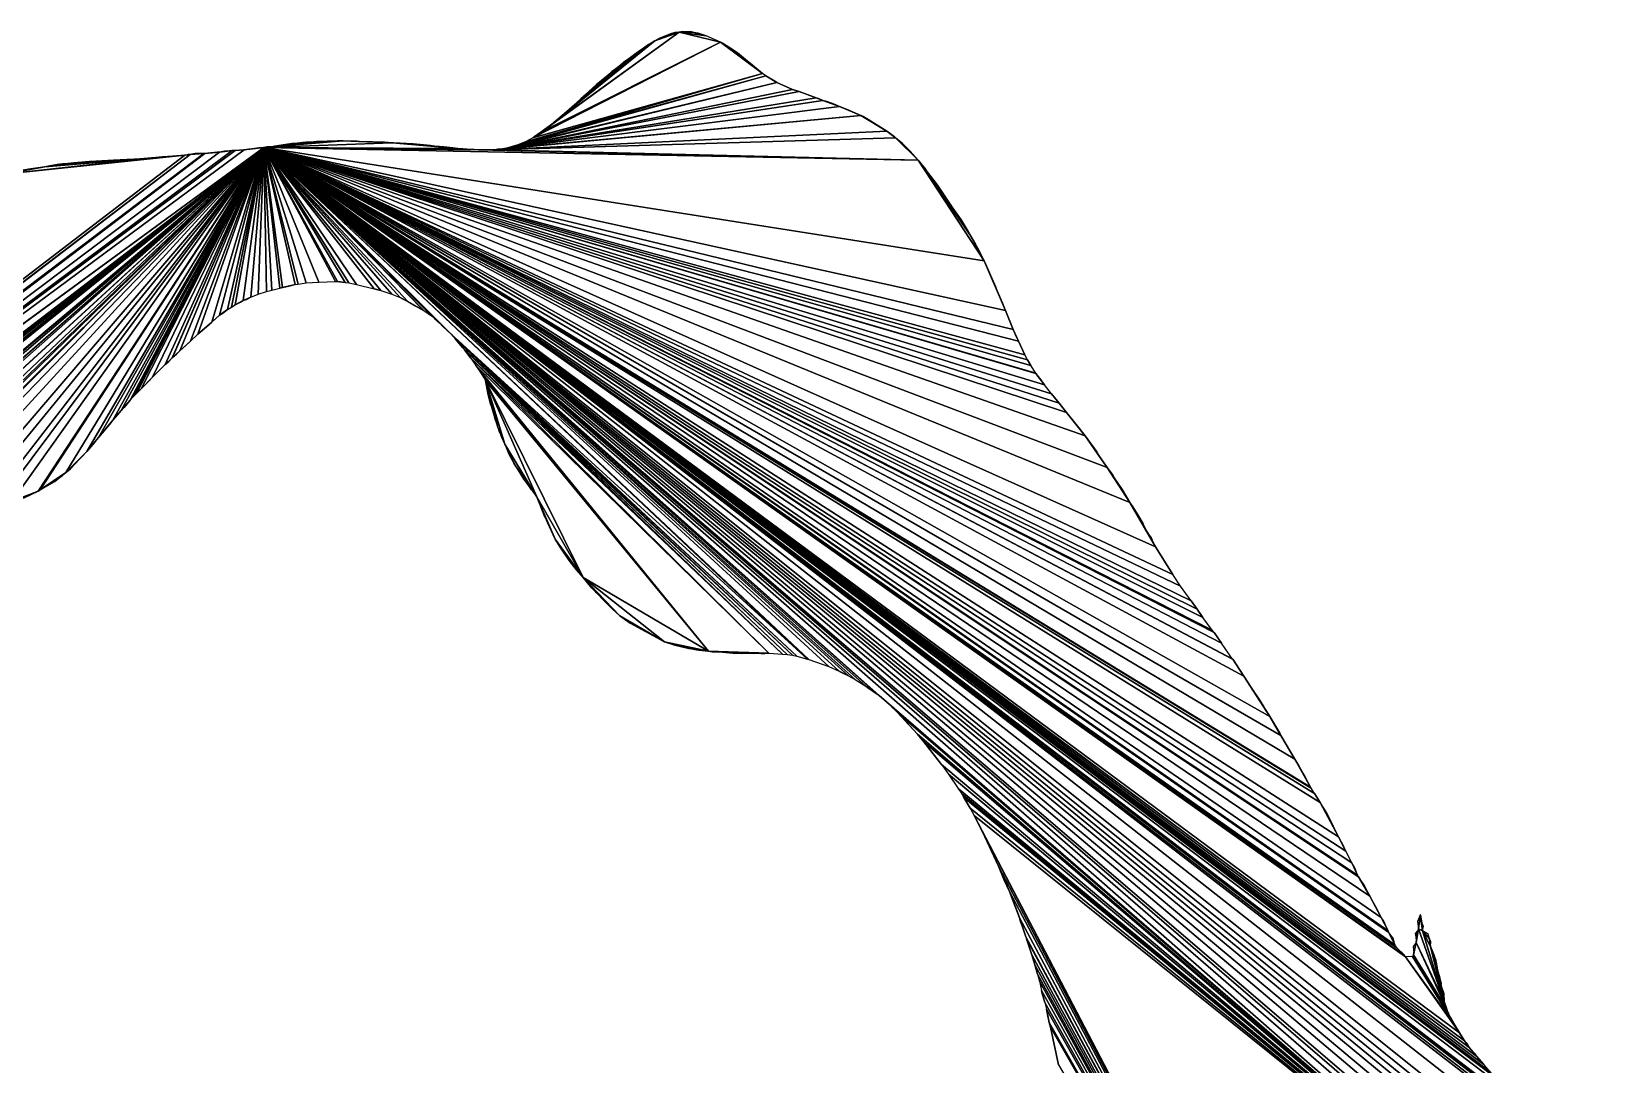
# Model space of a CAD drawing. Extents: x -95 to 96, y -87 to 93.
# Drawn here: x -8.5 to 95.9, y 23.9 to 92.6 of the extents above; entities that cross this region are included whole.
import ezdxf

# ---------------------------------------------------------------- set-up
doc = ezdxf.new("R2010")
doc.units = 0

msp = doc.modelspace()

# ---------------------------------------------------------------- linework, layer by layer
for points in [[(37.35, 91.84, 108), (24.91, 85.52, 108), (24.86, 85.49, 108)], [(40.13, 89.77, 108), (37.35, 91.84, 108), (24.86, 85.49, 108)], [(37.35, 91.84, 108), (25.41, 85.86, 108), (24.91, 85.52, 108)], [(34.59, 92.52, 108), (25.97, 86.27, 108), (25.41, 85.86, 108)], [(37.35, 91.84, 108), (34.59, 92.52, 108), (25.41, 85.86, 108)], [(34.59, 92.52, 108), (32.99, 91.94, 108), (25.97, 86.27, 108)], [(32.99, 91.94, 108), (26.96, 87.09, 108), (25.97, 86.27, 108)], [(32.99, 91.94, 108), (32.22, 91.44, 108), (26.96, 87.09, 108)], [(32.99, 91.94, 108), (32.74, 91.79, 108), (32.22, 91.44, 108)], [(34.59, 92.52, 108), (33.79, 92.32, 108), (32.99, 91.94, 108)], [(33.79, 92.32, 108), (33.35, 92.13, 108), (32.99, 91.94, 108)], [(33.35, 92.13, 108), (33.26, 92.09, 108), (32.99, 91.94, 108)], [(33.79, 92.32, 108), (33.47, 92.19, 108), (33.35, 92.13, 108)], [(34.59, 92.52, 108), (34.31, 92.49, 108), (33.79, 92.32, 108)], [(34.31, 92.49, 108), (34.02, 92.4, 108), (33.79, 92.32, 108)], [(35.14, 92.54, 108), (34.83, 92.56, 108), (34.59, 92.52, 108)], [(35.35, 92.55, 108), (35.14, 92.54, 108), (34.59, 92.52, 108)], [(35.57, 92.48, 108), (35.35, 92.55, 108), (34.59, 92.52, 108)], [(36.39, 92.26, 108), (35.57, 92.48, 108), (34.59, 92.52, 108)], [(37.35, 91.84, 108), (36.39, 92.26, 108), (34.59, 92.52, 108)], [(36.39, 92.26, 108), (35.87, 92.44, 108), (35.57, 92.48, 108)], [(37.48, 91.78, 108), (37.44, 91.8, 108), (37.35, 91.84, 108)], [(37.91, 91.51, 108), (37.48, 91.78, 108), (37.35, 91.84, 108)], [(40.13, 89.77, 108), (37.91, 91.51, 108), (37.35, 91.84, 108)], [(32.22, 91.44, 108), (30.58, 90.23, 108), (26.96, 87.09, 108)], [(32.22, 91.44, 108), (31.96, 91.27, 108), (30.58, 90.23, 108)], [(31.96, 91.27, 108), (31.11, 90.66, 108), (30.58, 90.23, 108)], [(32.74, 91.79, 108), (32.56, 91.69, 108), (32.22, 91.44, 108)], [(39.01, 90.69, 108), (38.48, 91.13, 108), (37.91, 91.51, 108)], [(40.13, 89.77, 108), (39.01, 90.69, 108), (37.91, 91.51, 108)], [(40.13, 89.77, 108), (24.86, 85.49, 108), (24.38, 85.23, 108)], [(40.37, 89.61, 108), (40.13, 89.77, 108), (24.38, 85.23, 108)], [(30.58, 90.23, 108), (27.45, 87.52, 108), (26.96, 87.09, 108)], [(30.58, 90.23, 108), (29.78, 89.59, 108), (27.45, 87.52, 108)], [(30.58, 90.23, 108), (30.31, 90.04, 108), (29.78, 89.59, 108)], [(30.31, 90.04, 108), (30.13, 89.9, 108), (29.78, 89.59, 108)], [(31.11, 90.66, 108), (31.03, 90.6, 108), (30.58, 90.23, 108)], [(40.13, 89.77, 108), (39.48, 90.32, 108), (39.01, 90.69, 108)], [(41.09, 89.16, 108), (23.87, 85.02, 108), (23.12, 84.81, 108)], [(42.14, 88.7, 108), (41.09, 89.16, 108), (23.12, 84.81, 108)], [(40.37, 89.61, 108), (24.38, 85.23, 108), (23.87, 85.02, 108)], [(41.09, 89.16, 108), (40.37, 89.61, 108), (23.87, 85.02, 108)], [(29.78, 89.59, 108), (28.07, 88.08, 108), (27.45, 87.52, 108)], [(29.78, 89.59, 108), (29.09, 89.01, 108), (28.07, 88.08, 108)], [(41.09, 89.16, 108), (41.07, 89.18, 108), (40.37, 89.61, 108)], [(42.14, 88.7, 108), (42.07, 88.73, 108), (41.09, 89.16, 108)], [(44.15, 87.98, 108), (23.12, 84.81, 108), (22.83, 84.76, 108)], [(45.27, 87.57, 108), (44.15, 87.98, 108), (22.83, 84.76, 108)], [(42.57, 88.56, 108), (42.14, 88.7, 108), (23.12, 84.81, 108)], [(43.7, 88.15, 108), (42.57, 88.56, 108), (23.12, 84.81, 108)], [(44.15, 87.98, 108), (43.7, 88.15, 108), (23.12, 84.81, 108)], [(28.07, 88.08, 108), (28.04, 88.06, 108), (27.45, 87.52, 108)], [(28.04, 88.06, 108), (27.6, 87.66, 108), (27.45, 87.52, 108)], [(42.57, 88.56, 108), (42.39, 88.62, 108), (42.14, 88.7, 108)], [(43.65, 88.17, 108), (42.68, 88.52, 108), (42.57, 88.56, 108)], [(43.7, 88.15, 108), (43.65, 88.17, 108), (42.57, 88.56, 108)], [(44.15, 87.98, 108), (43.86, 88.1, 108), (43.7, 88.15, 108)], [(44.74, 87.79, 108), (44.41, 87.91, 108), (44.15, 87.98, 108)], [(44.9, 87.73, 108), (44.74, 87.79, 108), (44.15, 87.98, 108)], [(45.27, 87.57, 108), (44.9, 87.73, 108), (44.15, 87.98, 108)], [(46.68, 86.97, 108), (22.83, 84.76, 108), (22.3, 84.7, 108)], [(48.42, 85.93, 108), (46.68, 86.97, 108), (22.3, 84.7, 108)], [(46.68, 86.97, 108), (45.27, 87.57, 108), (22.83, 84.76, 108)], [(46.68, 86.97, 108), (45.78, 87.38, 108), (45.27, 87.57, 108)], [(47.17, 86.71, 108), (46.83, 86.9, 108), (46.68, 86.97, 108)], [(48.42, 85.93, 108), (47.17, 86.71, 108), (46.68, 86.97, 108)], [(48.99, 85.48, 108), (48.42, 85.93, 108), (22.3, 84.7, 108)], [(25.41, 85.86, 108), (24.96, 85.55, 108), (24.91, 85.52, 108)], [(25.41, 85.86, 108), (25.03, 85.6, 108), (24.96, 85.55, 108)], [(48.91, 85.55, 108), (48.65, 85.76, 108), (48.42, 85.93, 108)], [(48.99, 85.48, 108), (48.91, 85.55, 108), (48.42, 85.93, 108)], [(6.97, 84.85, 108), (-91.72, 5.86, 108), (-91.78, 5.64, 108)], [(6.97, 84.85, 108), (-91.78, 5.64, 108), (-34.45, 51.55, 108)], [(6.97, 84.85, 108), (-91.47, 6.66, 108), (-91.72, 5.86, 108)], [(6.97, 84.85, 108), (-91.46, 6.68, 108), (-91.47, 6.66, 108)], [(6.97, 84.85, 108), (-91.45, 6.73, 108), (-91.46, 6.68, 108)], [(6.97, 84.85, 108), (-91.18, 7.95, 108), (-91.45, 6.73, 108)], [(6.97, 84.85, 108), (-91, 8.77, 108), (-91.18, 7.95, 108)], [(6.97, 84.85, 108), (-90.96, 8.99, 108), (-91, 8.77, 108)], [(6.97, 84.85, 108), (-90.85, 9.81, 108), (-90.96, 8.99, 108)], [(6.97, 84.85, 108), (-89.39, 14.27, 108), (-90.85, 9.81, 108)], [(6.97, 84.85, 108), (-83.13, 18.93, 108), (-89.39, 14.27, 108)], [(6.97, 84.85, 108), (5.68, 84.7, 108), (-83.13, 18.93, 108)], [(5.68, 84.7, 108), (5.08, 84.65, 108), (-83.13, 18.93, 108)], [(5.08, 84.65, 108), (4.87, 84.64, 108), (-83.13, 18.93, 108)], [(4.87, 84.64, 108), (4.04, 84.54, 108), (-83.13, 18.93, 108)], [(4.04, 84.54, 108), (3.06, 84.44, 108), (-83.13, 18.93, 108)], [(6.97, 84.85, 108), (-34.45, 51.55, 108), (-24.78, 58.14, 108)], [(6.97, 84.85, 108), (-24.78, 58.14, 108), (-24.25, 58.5, 108)], [(6.97, 84.85, 108), (-24.25, 58.5, 108), (-22.93, 59.3, 108)], [(6.97, 84.85, 108), (-22.93, 59.3, 108), (-21.53, 59.99, 108)], [(6.97, 84.85, 108), (-21.53, 59.99, 108), (-21.49, 60, 108)], [(6.97, 84.85, 108), (-21.49, 60, 108), (-20.84, 60.26, 108)], [(6.97, 84.85, 108), (-20.84, 60.26, 108), (-19.45, 60.66, 108)], [(6.97, 84.85, 108), (-19.45, 60.66, 108), (-19.41, 60.67, 108)], [(6.97, 84.85, 108), (-19.41, 60.67, 108), (-18.35, 60.84, 108)], [(6.97, 84.85, 108), (-18.35, 60.84, 108), (-17.85, 60.9, 108)], [(6.97, 84.85, 108), (-17.85, 60.9, 108), (-17.6, 60.92, 108)], [(6.97, 84.85, 108), (-17.6, 60.92, 108), (-17.01, 60.95, 108)], [(6.97, 84.85, 108), (-17.01, 60.95, 108), (-16.91, 60.95, 108)], [(6.97, 84.85, 108), (-16.91, 60.95, 108), (-16.12, 60.94, 108)], [(6.97, 84.85, 108), (-16.12, 60.94, 108), (-14.98, 60.9, 108)], [(6.97, 84.85, 108), (-14.98, 60.9, 108), (-13.6, 60.85, 108)], [(6.97, 84.85, 108), (-13.6, 60.85, 108), (-12.66, 60.88, 108)], [(6.97, 84.85, 108), (-12.66, 60.88, 108), (-11.52, 60.96, 108)], [(6.97, 84.85, 108), (-11.52, 60.96, 108), (-10.8, 61.07, 108)], [(6.97, 84.85, 108), (-10.8, 61.07, 108), (-9.75, 61.33, 108)], [(6.97, 84.85, 108), (-9.75, 61.33, 108), (-8.02, 62.01, 108)], [(6.97, 84.85, 108), (-8.02, 62.01, 108), (-7.89, 62.08, 108)], [(6.97, 84.85, 108), (-7.89, 62.08, 108), (-6.19, 63.23, 108)], [(6.97, 84.85, 108), (-6.19, 63.23, 108), (-4.8, 64.64, 108)], [(6.97, 84.85, 108), (-4.8, 64.64, 108), (-4.01, 65.57, 108)], [(6.97, 84.85, 108), (-4.01, 65.57, 108), (-3.07, 66.71, 108)], [(6.97, 84.85, 108), (-3.07, 66.71, 108), (-2.5, 67.37, 108)], [(6.97, 84.85, 108), (-2.5, 67.37, 108), (-1.91, 68.04, 108)], [(6.97, 84.85, 108), (-1.91, 68.04, 108), (-1.71, 68.26, 108)], [(6.97, 84.85, 108), (-1.71, 68.26, 108), (-1.5, 68.49, 108)], [(6.97, 84.85, 108), (-1.5, 68.49, 108), (-1.18, 68.81, 108)], [(6.97, 84.85, 108), (-1.18, 68.81, 108), (-0.42, 69.58, 108)], [(6.97, 84.85, 108), (-0.42, 69.58, 108), (0.42, 70.41, 108)], [(6.97, 84.85, 108), (0.42, 70.41, 108), (0.88, 70.87, 108)], [(6.97, 84.85, 108), (0.88, 70.87, 108), (0.91, 70.89, 108)], [(6.97, 84.85, 108), (0.91, 70.89, 108), (1.39, 71.32, 108)], [(6.97, 84.85, 108), (1.39, 71.32, 108), (2.1, 71.98, 108)], [(6.97, 84.85, 108), (2.1, 71.98, 108), (2.59, 72.43, 108)], [(6.97, 84.85, 108), (2.59, 72.43, 108), (3.51, 73.24, 108)], [(3.88, 84.54, 108), (3.52, 84.5, 108), (3.06, 84.44, 108)], [(4.04, 84.54, 108), (3.88, 84.54, 108), (3.06, 84.44, 108)], [(6.97, 84.85, 108), (3.51, 73.24, 108), (4.04, 73.69, 108)], [(6.97, 84.85, 108), (4.04, 73.69, 108), (4.56, 74.07, 108)], [(4.87, 84.64, 108), (4.56, 84.61, 108), (4.04, 84.54, 108)], [(4.56, 84.61, 108), (4.37, 84.59, 108), (4.04, 84.54, 108)], [(6.97, 84.85, 108), (4.56, 74.07, 108), (4.82, 74.23, 108)], [(6.97, 84.85, 108), (4.82, 74.23, 108), (5.08, 74.38, 108)], [(6.97, 84.85, 108), (5.08, 74.38, 108), (5.6, 74.67, 108)], [(5.68, 84.7, 108), (5.37, 84.67, 108), (5.08, 84.65, 108)], [(6.97, 84.85, 108), (5.6, 74.67, 108), (6.12, 74.89, 108)], [(6.97, 84.85, 108), (6.35, 84.78, 108), (5.68, 84.7, 108)], [(6.35, 84.78, 108), (5.97, 84.74, 108), (5.68, 84.7, 108)], [(6.97, 84.85, 108), (6.12, 74.89, 108), (6.61, 75.09, 108)], [(6.97, 84.85, 108), (6.65, 84.82, 108), (6.35, 84.78, 108)], [(6.97, 84.85, 108), (6.61, 75.09, 108), (7.15, 75.27, 108)], [(12.26, 85.28, 108), (7.6, 84.92, 108), (6.97, 84.85, 108)], [(15.52, 85.16, 108), (12.26, 85.28, 108), (6.97, 84.85, 108)], [(19.88, 84.77, 108), (15.52, 85.16, 108), (6.97, 84.85, 108)], [(7.6, 84.92, 108), (7.17, 84.88, 108), (6.97, 84.85, 108)], [(20.22, 84.75, 108), (19.88, 84.77, 108), (6.97, 84.85, 108)], [(20.74, 84.71, 108), (20.22, 84.75, 108), (6.97, 84.85, 108)], [(21.26, 84.68, 108), (20.74, 84.71, 108), (6.97, 84.85, 108)], [(50.49, 84.01, 108), (21.26, 84.68, 108), (6.97, 84.85, 108)], [(54.89, 77.3, 108), (50.49, 84.01, 108), (6.97, 84.85, 108)], [(56.3, 74.01, 108), (54.89, 77.3, 108), (6.97, 84.85, 108)], [(56.81, 72.74, 108), (56.3, 74.01, 108), (6.97, 84.85, 108)], [(57.16, 71.97, 108), (56.81, 72.74, 108), (6.97, 84.85, 108)], [(57.59, 71.06, 108), (57.16, 71.97, 108), (6.97, 84.85, 108)], [(57.77, 70.74, 108), (57.59, 71.06, 108), (6.97, 84.85, 108)], [(57.99, 70.36, 108), (57.77, 70.74, 108), (6.97, 84.85, 108)], [(58.31, 69.84, 108), (57.99, 70.36, 108), (6.97, 84.85, 108)], [(58.32, 69.83, 108), (58.31, 69.84, 108), (6.97, 84.85, 108)], [(58.89, 69.06, 108), (58.32, 69.83, 108), (6.97, 84.85, 108)], [(59.36, 68.46, 108), (58.89, 69.06, 108), (6.97, 84.85, 108)], [(59.88, 67.85, 108), (59.36, 68.46, 108), (6.97, 84.85, 108)], [(60.36, 67.22, 108), (59.88, 67.85, 108), (6.97, 84.85, 108)], [(61.59, 65.67, 108), (60.36, 67.22, 108), (6.97, 84.85, 108)], [(63.07, 63.57, 108), (61.59, 65.67, 108), (6.97, 84.85, 108)], [(64.58, 61.25, 108), (63.07, 63.57, 108), (6.97, 84.85, 108)], [(66.28, 58.29, 108), (64.58, 61.25, 108), (6.97, 84.85, 108)], [(67.43, 56.45, 108), (66.28, 58.29, 108), (6.97, 84.85, 108)], [(67.94, 55.68, 108), (67.43, 56.45, 108), (6.97, 84.85, 108)], [(68.64, 54.7, 108), (67.94, 55.68, 108), (6.97, 84.85, 108)], [(69.05, 54.15, 108), (68.64, 54.7, 108), (6.97, 84.85, 108)], [(69.42, 53.61, 108), (69.05, 54.15, 108), (6.97, 84.85, 108)], [(70.05, 52.75, 108), (69.42, 53.61, 108), (6.97, 84.85, 108)], [(70.17, 52.61, 108), (70.05, 52.75, 108), (6.97, 84.85, 108)], [(70.67, 51.9, 108), (70.17, 52.61, 108), (6.97, 84.85, 108)], [(71.4, 50.84, 108), (70.67, 51.9, 108), (6.97, 84.85, 108)], [(71.41, 50.83, 108), (71.4, 50.84, 108), (6.97, 84.85, 108)], [(71.42, 50.83, 108), (71.41, 50.83, 108), (6.97, 84.85, 108)], [(72.16, 49.7, 108), (71.42, 50.83, 108), (6.97, 84.85, 108)], [(73.89, 47.01, 108), (72.16, 49.7, 108), (6.97, 84.85, 108)], [(74.62, 45.76, 108), (73.89, 47.01, 108), (6.97, 84.85, 108)], [(75.54, 44.19, 108), (74.62, 45.76, 108), (6.97, 84.85, 108)], [(76.58, 42.32, 108), (75.54, 44.19, 108), (6.97, 84.85, 108)], [(76.62, 42.26, 108), (76.58, 42.32, 108), (6.97, 84.85, 108)], [(76.85, 41.9, 108), (76.62, 42.26, 108), (6.97, 84.85, 108)], [(77.23, 41.3, 108), (76.85, 41.9, 108), (6.97, 84.85, 108)], [(78.45, 39.01, 108), (77.23, 41.3, 108), (6.97, 84.85, 108)], [(78.93, 38.06, 108), (78.45, 39.01, 108), (6.97, 84.85, 108)], [(79.34, 37.29, 108), (78.93, 38.06, 108), (6.97, 84.85, 108)], [(79.71, 36.48, 108), (79.34, 37.29, 108), (6.97, 84.85, 108)], [(79.78, 36.36, 108), (79.71, 36.48, 108), (6.97, 84.85, 108)], [(80.54, 35.07, 108), (79.78, 36.36, 108), (6.97, 84.85, 108)], [(81.28, 33.65, 108), (80.54, 35.07, 108), (6.97, 84.85, 108)], [(81.74, 32.78, 108), (81.28, 33.65, 108), (6.97, 84.85, 108)], [(81.8, 32.67, 108), (81.74, 32.78, 108), (6.97, 84.85, 108)], [(82.2, 31.85, 108), (81.8, 32.67, 108), (6.97, 84.85, 108)], [(82.25, 31.73, 108), (82.2, 31.85, 108), (6.97, 84.85, 108)], [(82.32, 31.64, 108), (82.25, 31.73, 108), (6.97, 84.85, 108)], [(82.84, 31.13, 108), (82.32, 31.64, 108), (6.97, 84.85, 108)], [(82.91, 31.04, 108), (82.84, 31.13, 108), (6.97, 84.85, 108)], [(86.49, 25.99, 108), (82.91, 31.04, 108), (6.97, 84.85, 108)], [(86.83, 25.47, 108), (86.49, 25.99, 108), (6.97, 84.85, 108)], [(87.14, 25.02, 108), (86.83, 25.47, 108), (6.97, 84.85, 108)], [(87.64, 24.42, 108), (87.14, 25.02, 108), (6.97, 84.85, 108)], [(88.1, 23.89, 108), (87.64, 24.42, 108), (6.97, 84.85, 108)], [(88.54, 23.4, 108), (88.1, 23.89, 108), (6.97, 84.85, 108)], [(88.81, 23.06, 108), (88.54, 23.4, 108), (6.97, 84.85, 108)], [(89.43, 22.33, 108), (88.81, 23.06, 108), (6.97, 84.85, 108)], [(90.38, 21.12, 108), (89.43, 22.33, 108), (6.97, 84.85, 108)], [(90.61, 20.83, 108), (90.38, 21.12, 108), (6.97, 84.85, 108)], [(90.67, 20.75, 108), (90.61, 20.83, 108), (6.97, 84.85, 108)], [(91, 20.25, 108), (90.67, 20.75, 108), (6.97, 84.85, 108)], [(91.28, 19.84, 108), (91, 20.25, 108), (6.97, 84.85, 108)], [(92.41, 17.87, 108), (91.28, 19.84, 108), (6.97, 84.85, 108)], [(93.35, 15.76, 108), (92.41, 17.87, 108), (6.97, 84.85, 108)], [(93.69, 14.8, 108), (93.35, 15.76, 108), (6.97, 84.85, 108)], [(93.96, 13.99, 108), (93.69, 14.8, 108), (6.97, 84.85, 108)], [(94.22, 13.21, 108), (93.96, 13.99, 108), (6.97, 84.85, 108)], [(94.46, 12.42, 108), (94.22, 13.21, 108), (6.97, 84.85, 108)], [(94.79, 11.33, 108), (94.46, 12.42, 108), (6.97, 84.85, 108)], [(95.08, 10.33, 108), (94.79, 11.33, 108), (6.97, 84.85, 108)], [(95.38, 9.14, 108), (95.08, 10.33, 108), (6.97, 84.85, 108)], [(95.51, 8.67, 108), (95.38, 9.14, 108), (6.97, 84.85, 108)], [(95.68, 7.95, 108), (95.51, 8.67, 108), (6.97, 84.85, 108)], [(95.88, 6.98, 108), (95.68, 7.95, 108), (6.97, 84.85, 108)], [(6.97, 84.85, 108), (7.15, 75.27, 108), (7.51, 75.36, 108)], [(6.97, 84.85, 108), (7.51, 75.36, 108), (8.04, 75.5, 108)], [(6.97, 84.85, 108), (8.04, 75.5, 108), (8.21, 75.54, 108)], [(6.97, 84.85, 108), (8.21, 75.54, 108), (9.06, 75.73, 108)], [(6.97, 84.85, 108), (9.06, 75.73, 108), (9.26, 75.77, 108)], [(6.97, 84.85, 108), (9.26, 75.77, 108), (9.79, 75.84, 108)], [(6.97, 84.85, 108), (9.79, 75.84, 108), (10.63, 75.9, 108)], [(6.97, 84.85, 108), (10.63, 75.9, 108), (11.74, 75.94, 108)], [(6.97, 84.85, 108), (11.74, 75.94, 108), (11.87, 75.94, 108)], [(6.97, 84.85, 108), (11.87, 75.94, 108), (12.39, 75.88, 108)], [(6.97, 84.85, 108), (12.39, 75.88, 108), (12.63, 75.85, 108)], [(6.97, 84.85, 108), (12.63, 75.85, 108), (13.13, 75.74, 108)], [(6.97, 84.85, 108), (13.13, 75.74, 108), (14.32, 75.46, 108)], [(6.97, 84.85, 108), (14.32, 75.46, 108), (14.75, 75.34, 108)], [(6.97, 84.85, 108), (14.75, 75.34, 108), (15.48, 75.09, 108)], [(6.97, 84.85, 108), (15.48, 75.09, 108), (16.04, 74.88, 108)], [(6.97, 84.85, 108), (16.04, 74.88, 108), (16.56, 74.61, 108)], [(6.97, 84.85, 108), (16.56, 74.61, 108), (17.6, 74.01, 108)], [(6.97, 84.85, 108), (17.6, 74.01, 108), (17.62, 74.01, 108)], [(6.97, 84.85, 108), (17.62, 74.01, 108), (18.13, 73.65, 108)], [(6.97, 84.85, 108), (18.13, 73.65, 108), (18.33, 73.48, 108)], [(6.97, 84.85, 108), (18.33, 73.48, 108), (18.68, 73.16, 108)], [(6.97, 84.85, 108), (18.68, 73.16, 108), (19.2, 72.66, 108)], [(6.97, 84.85, 108), (19.2, 72.66, 108), (19.44, 72.44, 108)], [(6.97, 84.85, 108), (19.44, 72.44, 108), (43.14, 50.83, 108)], [(6.97, 84.85, 108), (43.14, 50.83, 108), (43.23, 50.8, 108)], [(6.97, 84.85, 108), (43.23, 50.8, 108), (44.56, 50.34, 108)], [(6.97, 84.85, 108), (44.56, 50.34, 108), (45.24, 50.03, 108)], [(6.97, 84.85, 108), (45.24, 50.03, 108), (45.85, 49.73, 108)], [(6.97, 84.85, 108), (45.85, 49.73, 108), (46.31, 49.49, 108)], [(6.97, 84.85, 108), (46.31, 49.49, 108), (47.02, 49.04, 108)], [(6.97, 84.85, 108), (47.02, 49.04, 108), (47.77, 48.51, 108)], [(6.97, 84.85, 108), (47.77, 48.51, 108), (47.89, 48.42, 108)], [(95.88, 6.98, 108), (6.97, 84.85, 108), (47.89, 48.42, 108)], [(12.26, 85.28, 108), (7.69, 84.93, 108), (7.6, 84.92, 108)], [(12.26, 85.28, 108), (10.3, 85.23, 108), (7.69, 84.93, 108)], [(10.3, 85.23, 108), (9.19, 85.13, 108), (7.69, 84.93, 108)], [(9.19, 85.13, 108), (8.84, 85.1, 108), (7.69, 84.93, 108)], [(8.84, 85.1, 108), (7.72, 84.94, 108), (7.69, 84.93, 108)], [(10.3, 85.23, 108), (10, 85.21, 108), (9.19, 85.13, 108)], [(10, 85.21, 108), (9.78, 85.21, 108), (9.19, 85.13, 108)], [(11.87, 85.29, 108), (10.48, 85.24, 108), (10.3, 85.23, 108)], [(12.26, 85.28, 108), (11.87, 85.29, 108), (10.3, 85.23, 108)], [(13.17, 85.26, 108), (12.91, 85.27, 108), (12.26, 85.28, 108)], [(13.28, 85.25, 108), (13.17, 85.26, 108), (12.26, 85.28, 108)], [(14.4, 85.21, 108), (13.28, 85.25, 108), (12.26, 85.28, 108)], [(15.52, 85.16, 108), (14.4, 85.21, 108), (12.26, 85.28, 108)], [(14.4, 85.21, 108), (14.2, 85.22, 108), (13.28, 85.25, 108)], [(15.52, 85.16, 108), (15, 85.19, 108), (14.4, 85.21, 108)], [(16.91, 85.09, 108), (15.61, 85.16, 108), (15.52, 85.16, 108)], [(18.35, 84.94, 108), (16.91, 85.09, 108), (15.52, 85.16, 108)], [(19.88, 84.77, 108), (18.35, 84.94, 108), (15.52, 85.16, 108)], [(18.35, 84.94, 108), (18.07, 84.97, 108), (16.91, 85.09, 108)], [(18.95, 84.88, 108), (18.65, 84.91, 108), (18.35, 84.94, 108)], [(19.88, 84.77, 108), (18.95, 84.88, 108), (18.35, 84.94, 108)], [(19.88, 84.77, 108), (19.55, 84.82, 108), (18.95, 84.88, 108)], [(21.26, 84.68, 108), (20.96, 84.71, 108), (20.74, 84.71, 108)], [(21.78, 84.69, 108), (21.49, 84.69, 108), (21.26, 84.68, 108)], [(50.49, 84.01, 108), (21.78, 84.69, 108), (21.26, 84.68, 108)], [(22.3, 84.7, 108), (22.01, 84.7, 108), (21.78, 84.69, 108)], [(50.49, 84.01, 108), (22.3, 84.7, 108), (21.78, 84.69, 108)], [(50.49, 84.01, 108), (48.99, 85.48, 108), (22.3, 84.7, 108)], [(22.83, 84.76, 108), (22.53, 84.74, 108), (22.3, 84.7, 108)], [(24.38, 85.23, 108), (23.97, 85.07, 108), (23.87, 85.02, 108)], [(49.96, 84.61, 108), (49.44, 85.11, 108), (48.99, 85.48, 108)], [(50.49, 84.01, 108), (49.96, 84.61, 108), (48.99, 85.48, 108)], [(3.06, 84.44, 108), (-82.81, 19.18, 108), (-83.13, 18.93, 108)], [(3.06, 84.44, 108), (-82.6, 19.38, 108), (-82.81, 19.18, 108)], [(3.06, 84.44, 108), (-82.06, 19.94, 108), (-82.6, 19.38, 108)], [(2.99, 84.44, 108), (-81.8, 20.25, 108), (-82.06, 19.94, 108)], [(3.06, 84.44, 108), (2.99, 84.44, 108), (-82.06, 19.94, 108)], [(2.99, 84.44, 108), (2.07, 84.38, 108), (-81.8, 20.25, 108)], [(2.07, 84.38, 108), (-81.55, 20.61, 108), (-81.8, 20.25, 108)], [(2.07, 84.38, 108), (1.73, 84.34, 108), (-81.55, 20.61, 108)], [(1.73, 84.34, 108), (-10.26, 83.07, 108), (-81.55, 20.61, 108)], [(1.73, 84.34, 108), (0.91, 84.26, 108), (-10.26, 83.07, 108)], [(0.91, 84.26, 108), (-0.2, 84.17, 108), (-10.26, 83.07, 108)], [(-0.2, 84.17, 108), (-7.59, 83.57, 108), (-10.26, 83.07, 108)], [(-7.59, 83.57, 108), (-9.16, 83.31, 108), (-10.26, 83.07, 108)], [(-7.59, 83.57, 108), (-8.67, 83.4, 108), (-9.16, 83.31, 108)], [(-0.2, 84.17, 108), (-1.18, 84.1, 108), (-7.59, 83.57, 108)], [(-1.18, 84.1, 108), (-6.06, 83.77, 108), (-7.59, 83.57, 108)], [(-6.06, 83.77, 108), (-6.76, 83.71, 108), (-7.59, 83.57, 108)], [(-6.76, 83.71, 108), (-7.26, 83.63, 108), (-7.59, 83.57, 108)], [(-6.06, 83.77, 108), (-6.4, 83.75, 108), (-6.76, 83.71, 108)], [(-1.18, 84.1, 108), (-4.61, 83.91, 108), (-6.06, 83.77, 108)], [(-4.61, 83.91, 108), (-5.65, 83.82, 108), (-6.06, 83.77, 108)], [(-1.18, 84.1, 108), (-2.13, 84.05, 108), (-4.61, 83.91, 108)], [(-2.13, 84.05, 108), (-4.12, 83.94, 108), (-4.61, 83.91, 108)], [(-4.12, 83.94, 108), (-4.45, 83.92, 108), (-4.61, 83.91, 108)], [(-2.13, 84.05, 108), (-3.02, 84.01, 108), (-4.12, 83.94, 108)], [(-0.2, 84.17, 108), (-0.49, 84.15, 108), (-1.18, 84.1, 108)], [(-0.49, 84.15, 108), (-0.68, 84.14, 108), (-1.18, 84.1, 108)], [(0.91, 84.26, 108), (0.24, 84.22, 108), (-0.2, 84.17, 108)], [(2.07, 84.38, 108), (1.87, 84.35, 108), (1.73, 84.34, 108)], [(2.07, 84.38, 108), (1.95, 84.37, 108), (1.87, 84.35, 108)], [(2.73, 84.45, 108), (2.41, 84.44, 108), (2.07, 84.38, 108)], [(2.99, 84.44, 108), (2.73, 84.45, 108), (2.07, 84.38, 108)], [(3.06, 84.44, 108), (3, 84.44, 108), (2.99, 84.44, 108)], [(3.52, 84.5, 108), (3.45, 84.5, 108), (3.06, 84.44, 108)], [(51.01, 83.38, 108), (50.97, 83.42, 108), (50.49, 84.01, 108)], [(51.34, 82.91, 108), (51.01, 83.38, 108), (50.49, 84.01, 108)], [(51.78, 82.34, 108), (51.34, 82.91, 108), (50.49, 84.01, 108)], [(52.79, 80.82, 108), (51.78, 82.34, 108), (50.49, 84.01, 108)], [(53.92, 79.07, 108), (52.79, 80.82, 108), (50.49, 84.01, 108)], [(54.89, 77.3, 108), (53.92, 79.07, 108), (50.49, 84.01, 108)], [(51.78, 82.34, 108), (51.56, 82.64, 108), (51.34, 82.91, 108)], [(52.79, 80.82, 108), (52.01, 82, 108), (51.78, 82.34, 108)], [(53.36, 80.03, 108), (53.08, 80.44, 108), (52.79, 80.82, 108)], [(53.92, 79.07, 108), (53.36, 80.03, 108), (52.79, 80.82, 108)], [(53.82, 79.25, 108), (53.68, 79.5, 108), (53.36, 80.03, 108)], [(53.92, 79.07, 108), (53.82, 79.25, 108), (53.36, 80.03, 108)], [(54.31, 78.41, 108), (54.23, 78.56, 108), (53.92, 79.07, 108)], [(54.44, 78.18, 108), (54.31, 78.41, 108), (53.92, 79.07, 108)], [(54.89, 77.3, 108), (54.44, 78.18, 108), (53.92, 79.07, 108)], [(54.89, 77.3, 108), (54.64, 77.79, 108), (54.44, 78.18, 108)], [(55.66, 75.57, 108), (55.15, 76.73, 108), (54.89, 77.3, 108)], [(55.89, 75.01, 108), (55.66, 75.57, 108), (54.89, 77.3, 108)], [(55.97, 74.81, 108), (55.89, 75.01, 108), (54.89, 77.3, 108)], [(56.3, 74.01, 108), (55.97, 74.81, 108), (54.89, 77.3, 108)], [(8.04, 75.5, 108), (8.18, 75.53, 108), (8.21, 75.54, 108)], [(8.21, 75.54, 108), (8.73, 75.64, 108), (9.06, 75.73, 108)], [(8.21, 75.54, 108), (8.25, 75.54, 108), (8.73, 75.64, 108)], [(11.87, 75.94, 108), (12.02, 75.91, 108), (12.39, 75.88, 108)], [(14.32, 75.46, 108), (14.48, 75.41, 108), (14.75, 75.34, 108)], [(5.08, 74.38, 108), (5.43, 74.56, 108), (5.6, 74.67, 108)], [(5.6, 74.67, 108), (5.83, 74.75, 108), (6.12, 74.89, 108)], [(16.04, 74.88, 108), (16.21, 74.78, 108), (16.56, 74.61, 108)], [(16.56, 74.61, 108), (17.04, 74.32, 108), (17.6, 74.01, 108)], [(17.04, 74.32, 108), (17.24, 74.2, 108), (17.6, 74.01, 108)], [(56.3, 74.01, 108), (56.1, 74.53, 108), (55.97, 74.81, 108)], [(2.59, 72.43, 108), (3.16, 72.92, 108), (3.51, 73.24, 108)], [(3.51, 73.24, 108), (3.64, 73.35, 108), (4.04, 73.69, 108)], [(4.04, 73.69, 108), (4.26, 73.84, 108), (4.56, 74.07, 108)], [(18.68, 73.16, 108), (18.87, 72.96, 108), (19.2, 72.66, 108)], [(56.75, 72.9, 108), (56.39, 73.8, 108), (56.3, 74.01, 108)], [(56.81, 72.74, 108), (56.75, 72.9, 108), (56.3, 74.01, 108)], [(19.44, 72.44, 108), (19.73, 72.11, 108), (42.43, 51.02, 108)], [(19.44, 72.44, 108), (42.43, 51.02, 108), (43.14, 50.83, 108)], [(19.73, 72.11, 108), (19.86, 71.93, 108), (20.22, 71.52, 108)], [(19.73, 72.11, 108), (20.22, 71.52, 108), (42.14, 51.09, 108)], [(19.73, 72.11, 108), (42.14, 51.09, 108), (42.43, 51.02, 108)], [(57.16, 71.97, 108), (57.06, 72.19, 108), (56.81, 72.74, 108)], [(0.91, 70.89, 108), (1.17, 71.1, 108), (1.39, 71.32, 108)], [(1.39, 71.32, 108), (1.8, 71.69, 108), (2.1, 71.98, 108)], [(20.22, 71.52, 108), (20.32, 71.39, 108), (41.77, 51.14, 108)], [(20.22, 71.52, 108), (41.77, 51.14, 108), (42.14, 51.09, 108)], [(20.32, 71.39, 108), (20.7, 70.87, 108), (20.74, 70.83, 108)], [(20.32, 71.39, 108), (20.74, 70.83, 108), (41.46, 51.16, 108)], [(20.32, 71.39, 108), (41.46, 51.16, 108), (41.77, 51.14, 108)], [(57.59, 71.06, 108), (57.44, 71.4, 108), (57.16, 71.97, 108)], [(-0.42, 69.58, 108), (-0.15, 69.84, 108), (0.42, 70.41, 108)], [(0.42, 70.41, 108), (0.61, 70.58, 108), (0.88, 70.87, 108)], [(20.74, 70.83, 108), (21.08, 70.35, 108), (40.57, 51.22, 108)], [(20.74, 70.83, 108), (40.57, 51.22, 108), (41.46, 51.16, 108)], [(21.08, 70.35, 108), (21.56, 69.63, 108), (36.56, 51.37, 108)], [(21.08, 70.35, 108), (36.56, 51.37, 108), (40.57, 51.22, 108)], [(57.99, 70.36, 108), (57.86, 70.58, 108), (57.77, 70.74, 108)], [(-1.18, 68.81, 108), (-0.68, 69.31, 108), (-0.42, 69.58, 108)], [(-1.18, 68.81, 108), (-0.86, 69.11, 108), (-0.68, 69.31, 108)], [(21.56, 69.63, 108), (21.73, 69.35, 108), (36.56, 51.37, 108)], [(21.73, 69.35, 108), (21.74, 69.33, 108), (21.88, 68.52, 108)], [(21.73, 69.35, 108), (21.88, 68.52, 108), (22.11, 67.63, 108)], [(21.73, 69.35, 108), (22.11, 67.63, 108), (22.18, 67.4, 108)], [(21.73, 69.35, 108), (22.18, 67.4, 108), (22.53, 66.25, 108)], [(21.73, 69.35, 108), (22.53, 66.25, 108), (23, 65.12, 108)], [(21.73, 69.35, 108), (23, 65.12, 108), (25.13, 61.63, 108)], [(21.73, 69.35, 108), (25.13, 61.63, 108), (28.22, 56.26, 108)], [(21.73, 69.35, 108), (28.22, 56.26, 108), (36.56, 51.37, 108)], [(58.71, 69.31, 108), (58.34, 69.81, 108), (58.32, 69.83, 108)], [(58.89, 69.06, 108), (58.71, 69.31, 108), (58.32, 69.83, 108)], [(-2.5, 67.37, 108), (-2.32, 67.57, 108), (-1.91, 68.04, 108)], [(-2.32, 67.57, 108), (-2.11, 67.8, 108), (-1.91, 68.04, 108)], [(-1.5, 68.49, 108), (-1.34, 68.64, 108), (-1.18, 68.81, 108)], [(21.88, 68.52, 108), (21.9, 68.39, 108), (22.06, 67.79, 108)], [(21.88, 68.52, 108), (22.06, 67.79, 108), (22.11, 67.63, 108)], [(59.88, 67.85, 108), (59.57, 68.23, 108), (59.36, 68.46, 108)], [(60.36, 67.22, 108), (60.25, 67.38, 108), (59.88, 67.85, 108)], [(-3.07, 66.71, 108), (-2.62, 67.22, 108), (-2.5, 67.37, 108)], [(-3.07, 66.71, 108), (-2.92, 66.87, 108), (-2.62, 67.22, 108)], [(22.11, 67.63, 108), (22.14, 67.53, 108), (22.18, 67.4, 108)], [(22.18, 67.4, 108), (22.34, 66.81, 108), (22.53, 66.25, 108)], [(60.92, 66.55, 108), (60.81, 66.7, 108), (60.36, 67.22, 108)], [(61.59, 65.67, 108), (60.92, 66.55, 108), (60.36, 67.22, 108)], [(-4.01, 65.57, 108), (-3.18, 66.56, 108), (-3.07, 66.71, 108)], [(-4.01, 65.57, 108), (-3.53, 66.14, 108), (-3.18, 66.56, 108)], [(22.53, 66.25, 108), (22.6, 66.02, 108), (22.81, 65.57, 108)], [(22.53, 66.25, 108), (22.81, 65.57, 108), (23, 65.12, 108)], [(61.4, 65.93, 108), (61.24, 66.17, 108), (60.92, 66.55, 108)], [(61.59, 65.67, 108), (61.4, 65.93, 108), (60.92, 66.55, 108)], [(-4.8, 64.64, 108), (-4.27, 65.25, 108), (-4.01, 65.57, 108)], [(-4.8, 64.64, 108), (-4.45, 65.04, 108), (-4.27, 65.25, 108)], [(22.81, 65.57, 108), (22.95, 65.23, 108), (23, 65.12, 108)], [(23, 65.12, 108), (23.27, 64.45, 108), (23.6, 63.85, 108)], [(23, 65.12, 108), (23.6, 63.85, 108), (23.66, 63.74, 108)], [(23, 65.12, 108), (23.66, 63.74, 108), (25.13, 61.63, 108)], [(62.37, 64.61, 108), (62.08, 65.02, 108), (61.59, 65.67, 108)], [(62.85, 63.89, 108), (62.37, 64.61, 108), (61.59, 65.67, 108)], [(63.07, 63.57, 108), (62.85, 63.89, 108), (61.59, 65.67, 108)], [(-6.19, 63.23, 108), (-4.88, 64.54, 108), (-4.8, 64.64, 108)], [(-6.19, 63.23, 108), (-5.28, 64.12, 108), (-4.88, 64.54, 108)], [(-6.19, 63.23, 108), (-5.89, 63.48, 108), (-5.28, 64.12, 108)], [(-5.28, 64.12, 108), (-5.06, 64.34, 108), (-4.88, 64.54, 108)], [(23.6, 63.85, 108), (23.64, 63.78, 108), (23.66, 63.74, 108)], [(23.66, 63.74, 108), (24.25, 62.8, 108), (24.77, 62.09, 108)], [(23.66, 63.74, 108), (24.77, 62.09, 108), (25.13, 61.63, 108)], [(63.07, 63.57, 108), (63.01, 63.66, 108), (62.85, 63.89, 108)], [(-7.89, 62.08, 108), (-6.66, 62.87, 108), (-6.19, 63.23, 108)], [(-7.89, 62.08, 108), (-6.91, 62.65, 108), (-6.66, 62.87, 108)], [(-6.66, 62.87, 108), (-6.4, 63.04, 108), (-6.19, 63.23, 108)], [(-6.19, 63.23, 108), (-6.02, 63.37, 108), (-5.89, 63.48, 108)], [(63.45, 63.03, 108), (63.24, 63.34, 108), (63.07, 63.57, 108)], [(63.49, 62.95, 108), (63.45, 63.03, 108), (63.07, 63.57, 108)], [(63.53, 62.88, 108), (63.49, 62.95, 108), (63.07, 63.57, 108)], [(64.58, 61.25, 108), (63.53, 62.88, 108), (63.07, 63.57, 108)], [(64.05, 62.11, 108), (63.83, 62.46, 108), (63.53, 62.88, 108)], [(64.58, 61.25, 108), (64.05, 62.11, 108), (63.53, 62.88, 108)], [(-9.75, 61.33, 108), (-8.95, 61.55, 108), (-8.02, 62.01, 108)], [(-8.02, 62.01, 108), (-7.94, 62.05, 108), (-7.89, 62.08, 108)], [(-8.02, 62.01, 108), (-7.97, 62.03, 108), (-7.94, 62.05, 108)], [(25.13, 61.63, 108), (25.16, 61.56, 108), (26.36, 58.8, 108)], [(25.13, 61.63, 108), (26.36, 58.8, 108), (28.22, 56.26, 108)], [(64.58, 61.25, 108), (64.13, 62, 108), (64.05, 62.11, 108)], [(25.16, 61.56, 108), (25.37, 61.02, 108), (25.4, 60.96, 108)], [(25.16, 61.56, 108), (25.4, 60.96, 108), (25.84, 59.91, 108)], [(25.16, 61.56, 108), (25.84, 59.91, 108), (26.36, 58.8, 108)], [(25.4, 60.96, 108), (25.42, 60.89, 108), (25.67, 60.27, 108)], [(25.4, 60.96, 108), (25.67, 60.27, 108), (25.84, 59.91, 108)], [(65.1, 60.43, 108), (64.72, 61.03, 108), (64.58, 61.25, 108)], [(65.71, 59.31, 108), (65.1, 60.43, 108), (64.58, 61.25, 108)], [(66.28, 58.29, 108), (65.71, 59.31, 108), (64.58, 61.25, 108)], [(65.1, 60.43, 108), (64.9, 60.78, 108), (64.72, 61.03, 108)], [(25.84, 59.91, 108), (25.9, 59.76, 108), (26.3, 58.92, 108)], [(25.84, 59.91, 108), (26.3, 58.92, 108), (26.36, 58.8, 108)], [(65.45, 59.83, 108), (65.4, 59.92, 108), (65.1, 60.43, 108)], [(65.71, 59.31, 108), (65.45, 59.83, 108), (65.1, 60.43, 108)], [(26.36, 58.8, 108), (26.49, 58.59, 108), (26.74, 58.2, 108)], [(26.36, 58.8, 108), (26.74, 58.2, 108), (27.29, 57.4, 108)], [(26.36, 58.8, 108), (27.29, 57.4, 108), (28.22, 56.26, 108)], [(66.06, 58.77, 108), (66, 58.89, 108), (65.71, 59.31, 108)], [(66.28, 58.29, 108), (66.06, 58.77, 108), (65.71, 59.31, 108)], [(26.74, 58.2, 108), (27, 57.83, 108), (27.29, 57.4, 108)], [(27.29, 57.4, 108), (27.52, 57.09, 108), (27.76, 56.8, 108)], [(27.29, 57.4, 108), (27.76, 56.8, 108), (28.22, 56.26, 108)], [(67.43, 56.45, 108), (66.59, 57.82, 108), (66.28, 58.29, 108)], [(27.76, 56.8, 108), (27.88, 56.64, 108), (28.22, 56.26, 108)], [(28.22, 56.26, 108), (28.66, 55.72, 108), (28.8, 55.56, 108)], [(28.22, 56.26, 108), (28.8, 55.56, 108), (29.13, 55.21, 108)], [(28.22, 56.26, 108), (29.13, 55.21, 108), (30.14, 54.17, 108)], [(28.22, 56.26, 108), (30.14, 54.17, 108), (30.65, 53.72, 108)], [(28.22, 56.26, 108), (30.65, 53.72, 108), (33.62, 51.99, 108)], [(28.22, 56.26, 108), (33.62, 51.99, 108), (36.56, 51.37, 108)], [(29.13, 55.21, 108), (29.6, 54.7, 108), (30.14, 54.17, 108)], [(69.05, 54.15, 108), (68.95, 54.29, 108), (68.64, 54.7, 108)], [(30.14, 54.17, 108), (30.41, 53.93, 108), (30.65, 53.72, 108)], [(30.65, 53.72, 108), (30.69, 53.69, 108), (30.97, 53.49, 108)], [(30.65, 53.72, 108), (30.97, 53.49, 108), (33.62, 51.99, 108)], [(30.97, 53.49, 108), (31.33, 53.22, 108), (33.62, 51.99, 108)], [(69.42, 53.61, 108), (69.21, 53.91, 108), (69.05, 54.15, 108)], [(70.67, 51.9, 108), (70.3, 52.46, 108), (70.17, 52.61, 108)], [(33.62, 51.99, 108), (34.31, 51.76, 108), (34.87, 51.63, 108)], [(33.62, 51.99, 108), (34.87, 51.63, 108), (35.41, 51.51, 108)], [(33.62, 51.99, 108), (35.41, 51.51, 108), (36.56, 51.37, 108)], [(34.87, 51.63, 108), (35.25, 51.53, 108), (35.41, 51.51, 108)], [(35.41, 51.51, 108), (35.76, 51.45, 108), (35.9, 51.44, 108)], [(35.41, 51.51, 108), (35.9, 51.44, 108), (36.56, 51.37, 108)], [(36.56, 51.37, 108), (36.8, 51.33, 108), (36.92, 51.33, 108)], [(36.56, 51.37, 108), (36.92, 51.33, 108), (37.47, 51.29, 108)], [(36.56, 51.37, 108), (37.47, 51.29, 108), (38.48, 51.24, 108)], [(36.56, 51.37, 108), (38.48, 51.24, 108), (39.7, 51.22, 108)], [(36.56, 51.37, 108), (39.7, 51.22, 108), (40.57, 51.22, 108)], [(37.47, 51.29, 108), (38.17, 51.24, 108), (38.48, 51.24, 108)], [(38.48, 51.24, 108), (38.76, 51.21, 108), (39.25, 51.22, 108)], [(38.48, 51.24, 108), (39.25, 51.22, 108), (39.7, 51.22, 108)], [(39.25, 51.22, 108), (39.53, 51.21, 108), (39.7, 51.22, 108)], [(39.7, 51.22, 108), (40.05, 51.2, 108), (40.29, 51.2, 108)], [(39.7, 51.22, 108), (40.29, 51.2, 108), (40.57, 51.22, 108)], [(71.41, 50.83, 108), (71.41, 50.84, 108), (71.4, 50.84, 108)], [(72.16, 49.7, 108), (72.15, 49.72, 108), (71.42, 50.83, 108)], [(45.24, 50.03, 108), (45.27, 50.02, 108), (45.85, 49.73, 108)], [(73.82, 47.12, 108), (73.25, 48.06, 108), (72.16, 49.7, 108)], [(73.89, 47.01, 108), (73.82, 47.12, 108), (72.16, 49.7, 108)], [(47.02, 49.04, 108), (47.13, 48.95, 108), (47.77, 48.51, 108)], [(47.89, 48.42, 108), (48.71, 47.7, 108), (48.74, 47.67, 108)], [(95.88, 6.98, 108), (47.89, 48.42, 108), (48.74, 47.67, 108)], [(95.88, 6.98, 108), (48.74, 47.67, 108), (49.23, 47.18, 108)], [(49.23, 47.18, 108), (49.61, 46.75, 108), (50.44, 45.84, 108)], [(95.88, 6.98, 108), (49.23, 47.18, 108), (50.44, 45.84, 108)], [(73.89, 47.01, 108), (73.87, 47.04, 108), (73.82, 47.12, 108)], [(74.54, 45.92, 108), (74.08, 46.71, 108), (73.89, 47.01, 108)], [(74.62, 45.76, 108), (74.54, 45.92, 108), (73.89, 47.01, 108)], [(50.44, 45.84, 108), (50.57, 45.68, 108), (50.86, 45.34, 108)], [(95.88, 6.98, 108), (50.44, 45.84, 108), (50.86, 45.34, 108)], [(50.86, 45.34, 108), (51.09, 45.04, 108), (52.04, 43.84, 108)], [(95.88, 6.98, 108), (50.86, 45.34, 108), (52.04, 43.84, 108)], [(51.09, 45.04, 108), (51.14, 44.97, 108), (52.04, 43.84, 108)], [(75.54, 44.19, 108), (75.37, 44.49, 108), (74.62, 45.76, 108)], [(95.88, 6.98, 108), (52.04, 43.84, 108), (52.51, 43.19, 108)], [(75.81, 43.73, 108), (75.61, 44.07, 108), (75.54, 44.19, 108)], [(76.58, 42.32, 108), (75.81, 43.73, 108), (75.54, 44.19, 108)], [(95.88, 6.98, 108), (52.51, 43.19, 108), (53.16, 42.24, 108)], [(76.58, 42.32, 108), (76.22, 43.03, 108), (75.81, 43.73, 108)], [(95.88, 6.98, 108), (53.16, 42.24, 108), (53.39, 41.87, 108)], [(95.88, 6.98, 108), (53.39, 41.87, 108), (53.54, 41.63, 108)], [(77.23, 41.3, 108), (76.99, 41.71, 108), (76.85, 41.9, 108)], [(53.54, 41.63, 108), (53.73, 41.29, 108), (53.96, 40.92, 108)], [(95.88, 6.98, 108), (53.54, 41.63, 108), (53.96, 40.92, 108)], [(95.88, 6.98, 108), (53.96, 40.92, 108), (54.21, 40.44, 108)], [(78.09, 39.76, 108), (77.66, 40.62, 108), (77.23, 41.3, 108)], [(78.45, 39.01, 108), (78.09, 39.76, 108), (77.23, 41.3, 108)], [(54.21, 40.44, 108), (54.32, 40.23, 108), (54.61, 39.66, 108)], [(85.42, -19.33, 108), (95.88, 6.98, 108), (54.21, 40.44, 108)], [(54.21, 40.44, 108), (54.61, 39.66, 108), (54.78, 39.35, 108)], [(85.42, -19.33, 108), (54.21, 40.44, 108), (54.78, 39.35, 108)], [(54.78, 39.35, 108), (54.91, 39.07, 108), (55.83, 37.07, 108)], [(85.42, -19.33, 108), (54.78, 39.35, 108), (55.83, 37.07, 108)], [(78.8, 38.35, 108), (78.47, 38.98, 108), (78.45, 39.01, 108)], [(78.87, 38.21, 108), (78.8, 38.35, 108), (78.45, 39.01, 108)], [(78.93, 38.06, 108), (78.87, 38.21, 108), (78.45, 39.01, 108)], [(55.83, 37.07, 108), (55.98, 36.69, 108), (56.22, 36.15, 108)], [(55.83, 37.07, 108), (56.22, 36.15, 108), (56.56, 35.38, 108)], [(85.42, -19.33, 108), (55.83, 37.07, 108), (56.56, 35.38, 108)], [(79.71, 36.48, 108), (79.54, 36.95, 108), (79.34, 37.29, 108)], [(56.22, 36.15, 108), (56.32, 35.91, 108), (56.56, 35.38, 108)], [(80.54, 35.07, 108), (80.13, 35.85, 108), (79.78, 36.36, 108)], [(56.56, 35.38, 108), (57.03, 34.12, 108), (57.16, 33.84, 108)], [(56.56, 35.38, 108), (57.16, 33.84, 108), (57.24, 33.64, 108)], [(85.42, -19.33, 108), (56.56, 35.38, 108), (57.24, 33.64, 108)], [(81.28, 33.65, 108), (81.01, 34.22, 108), (80.54, 35.07, 108)], [(57.24, 33.64, 108), (57.29, 33.41, 108), (57.32, 33.3, 108)], [(57.24, 33.64, 108), (57.32, 33.3, 108), (57.65, 32.37, 108)], [(85.42, -19.33, 108), (57.24, 33.64, 108), (57.65, 32.37, 108)], [(81.68, 32.9, 108), (81.43, 33.45, 108), (81.28, 33.65, 108)], [(81.74, 32.78, 108), (81.68, 32.9, 108), (81.28, 33.65, 108)], [(83.87, 33.82, 108), (83.69, 33.39, 108), (83.77, 32.9, 108)], [(83.88, 33.83, 108), (83.87, 33.82, 108), (83.77, 32.9, 108)], [(84.03, 32.78, 108), (83.88, 33.83, 108), (83.77, 32.9, 108)], [(83.89, 33.82, 108), (83.89, 33.83, 108), (83.88, 33.83, 108)], [(84.03, 32.78, 108), (83.89, 33.82, 108), (83.88, 33.83, 108)], [(83.99, 33.3, 108), (83.89, 33.81, 108), (83.89, 33.82, 108)], [(84.03, 32.78, 108), (83.99, 33.3, 108), (83.89, 33.82, 108)], [(85.42, -19.33, 108), (57.65, 32.37, 108), (57.7, 32.25, 108)], [(82.2, 31.85, 108), (82.1, 32.25, 108), (81.8, 32.67, 108)], [(83.69, 32.78, 108), (83.54, 32.6, 108), (83.62, 32.27, 108)], [(83.77, 32.9, 108), (83.69, 32.78, 108), (83.62, 32, 108)], [(85.47, 28.08, 108), (83.77, 32.9, 108), (83.62, 32, 108)], [(83.69, 32.78, 108), (83.62, 32.27, 108), (83.62, 32, 108)], [(85.47, 28.08, 108), (84.03, 32.78, 108), (83.77, 32.9, 108)], [(84.03, 32.78, 108), (84.09, 33.09, 108), (83.99, 33.3, 108)], [(84.49, 32.25, 108), (84.41, 32.56, 108), (84.03, 32.78, 108)], [(84.56, 31.73, 108), (84.49, 32.25, 108), (84.03, 32.78, 108)], [(85.47, 28.08, 108), (84.56, 31.73, 108), (84.03, 32.78, 108)], [(57.7, 32.25, 108), (57.79, 31.96, 108), (58.05, 31.18, 108)], [(85.42, -19.33, 108), (57.7, 32.25, 108), (58.05, 31.18, 108)], [(82.82, 31.17, 108), (82.79, 31.21, 108), (82.32, 31.64, 108)], [(82.84, 31.13, 108), (82.82, 31.17, 108), (82.32, 31.64, 108)], [(83.62, 32, 108), (83.42, 31.73, 108), (83.46, 31.3, 108)], [(83.62, 32, 108), (83.46, 31.3, 108), (83.43, 31.18, 108)], [(85.64, 27.56, 108), (83.62, 32, 108), (83.43, 31.18, 108)], [(85.64, 27.56, 108), (85.47, 28.08, 108), (83.62, 32, 108)], [(84.56, 31.73, 108), (84.59, 32.07, 108), (84.49, 32.25, 108)], [(84.78, 31.21, 108), (84.69, 31.45, 108), (84.56, 31.73, 108)], [(85.04, 30.17, 108), (84.78, 31.21, 108), (84.56, 31.73, 108)], [(85.47, 28.08, 108), (85.04, 30.17, 108), (84.56, 31.73, 108)], [(58.05, 31.18, 108), (58.23, 30.61, 108), (58.26, 30.52, 108)], [(85.42, -19.33, 108), (58.05, 31.18, 108), (58.26, 30.52, 108)], [(58.26, 30.52, 108), (58.34, 30.24, 108), (58.43, 29.9, 108)], [(85.42, -19.33, 108), (58.26, 30.52, 108), (58.43, 29.9, 108)], [(86.19, 26.51, 108), (83.36, 31.07, 108), (82.91, 31.04, 108)], [(86.49, 25.99, 108), (86.19, 26.51, 108), (82.91, 31.04, 108)], [(85.88, 27.03, 108), (83.42, 31.15, 108), (83.36, 31.07, 108)], [(86.19, 26.51, 108), (85.88, 27.03, 108), (83.36, 31.07, 108)], [(83.46, 31.3, 108), (83.42, 31.21, 108), (83.43, 31.18, 108)], [(85.78, 27.23, 108), (83.43, 31.18, 108), (83.42, 31.15, 108)], [(85.88, 27.03, 108), (85.78, 27.23, 108), (83.42, 31.15, 108)], [(85.78, 27.23, 108), (85.64, 27.56, 108), (83.43, 31.18, 108)], [(84.95, 30.69, 108), (84.93, 30.8, 108), (84.78, 31.21, 108)], [(85.04, 30.17, 108), (84.95, 30.69, 108), (84.78, 31.21, 108)], [(85.04, 30.17, 108), (84.96, 30.66, 108), (84.95, 30.69, 108)], [(85.42, -19.33, 108), (58.43, 29.9, 108), (58.56, 29.42, 108)], [(85.42, -19.33, 108), (58.56, 29.42, 108), (58.7, 28.81, 108)], [(85.19, 29.64, 108), (85.1, 29.99, 108), (85.04, 30.17, 108)], [(85.28, 29.12, 108), (85.19, 29.64, 108), (85.04, 30.17, 108)], [(85.47, 28.08, 108), (85.28, 29.12, 108), (85.04, 30.17, 108)], [(85.28, 29.12, 108), (85.3, 29.28, 108), (85.19, 29.64, 108)], [(58.7, 28.81, 108), (58.72, 28.69, 108), (58.75, 28.6, 108)], [(58.7, 28.81, 108), (58.75, 28.6, 108), (58.91, 28, 108)], [(85.42, -19.33, 108), (58.7, 28.81, 108), (58.91, 28, 108)], [(58.75, 28.6, 108), (58.77, 28.52, 108), (58.91, 28, 108)], [(85.45, 28.6, 108), (85.45, 28.6, 108), (85.28, 29.12, 108)], [(85.47, 28.08, 108), (85.45, 28.6, 108), (85.28, 29.12, 108)], [(85.47, 28.08, 108), (85.45, 28.57, 108), (85.45, 28.6, 108)], [(85.42, -19.33, 108), (58.91, 28, 108), (59.02, 27.56, 108)], [(59.02, 27.56, 108), (59.07, 27.25, 108), (59.13, 27, 108)], [(59.02, 27.56, 108), (59.13, 27, 108), (59.21, 26.67, 108)], [(85.42, -19.33, 108), (59.02, 27.56, 108), (59.21, 26.67, 108)], [(85.64, 27.56, 108), (85.5, 28.03, 108), (85.47, 28.08, 108)], [(59.21, 26.67, 108), (59.25, 26.51, 108), (59.29, 26.36, 108)], [(85.42, -19.33, 108), (59.21, 26.67, 108), (59.29, 26.36, 108)], [(59.29, 26.36, 108), (59.36, 25.99, 108), (59.83, 23.87, 108)], [(85.42, -19.33, 108), (59.29, 26.36, 108), (59.83, 23.87, 108)], [(86.19, 26.51, 108), (85.97, 26.92, 108), (85.88, 27.03, 108)], [(86.49, 25.99, 108), (86.48, 26, 108), (86.19, 26.51, 108)], [(86.83, 25.47, 108), (86.5, 25.98, 108), (86.49, 25.99, 108)], [(87.14, 25.02, 108), (87.02, 25.25, 108), (86.83, 25.47, 108)], [(87.64, 24.42, 108), (87.54, 24.6, 108), (87.14, 25.02, 108)], [(88.09, 23.9, 108), (88.06, 23.94, 108), (87.64, 24.42, 108)], [(88.1, 23.89, 108), (88.09, 23.9, 108), (87.64, 24.42, 108)]]:
    msp.add_3dface(points)

doc.saveas('drawing.dxf')
